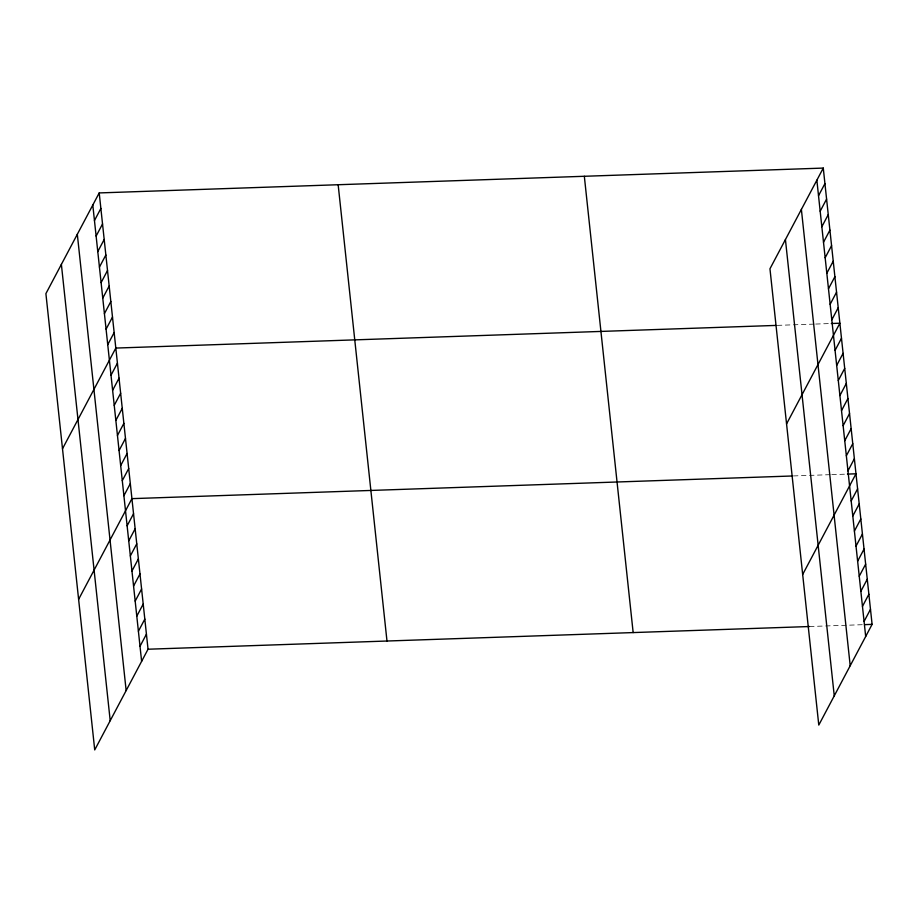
<?xml version="1.0" encoding="UTF-8"?>
<svg xmlns="http://www.w3.org/2000/svg" width="918" height="918" viewBox="0 0 918 918"><rect width="100%" height="100%" fill="white"/><g stroke="black" fill="none" stroke-linecap="round" stroke-linejoin="round"><path stroke-width="0.69" stroke-dasharray="4.59 3.44" d="M777.294 325.362L814.277 324.1M815.7 324.054L831.341 323.515M793.404 475.937L830.388 474.675M831.811 474.629L847.452 474.09M809.515 626.524L863.563 624.665"/><path stroke-width="1.38" d="M99.213 192.929L45.9 293.634L94.726 749.914L148.039 649.221L99.213 192.929L823.274 168.086L872.1 624.366L818.787 725.071L769.961 268.779L823.274 168.086M94.462 220.561L100.877 208.443M96.126 236.075L102.541 223.958M97.778 251.589L104.193 239.472M99.442 267.104L105.857 254.986M101.106 282.618L107.521 270.5M102.759 298.132L109.173 286.014M104.422 313.646L110.837 301.529M106.086 329.16L112.501 317.043M107.739 344.675L114.153 332.557M62.504 448.764L115.817 348.071L775.871 325.42M111.009 375.244L117.424 363.126M112.627 390.299L119.042 378.182M114.234 405.354L120.648 393.248M115.852 420.421L122.266 408.303M117.458 435.476L123.873 423.359M119.076 450.531L125.491 438.414M120.683 465.587L127.097 453.469M122.289 480.642L128.704 468.536M123.907 495.709L130.322 483.591M78.615 599.339L131.928 498.646L791.982 475.994M127.132 525.819L133.546 513.701M128.738 540.874L135.153 528.757M130.345 555.929L136.759 543.823M131.963 570.996L138.377 558.878M133.569 586.051L139.984 573.934M135.187 601.106L141.602 588.989M136.793 616.162L143.208 604.044M138.411 631.217L144.826 619.111M140.018 646.283L146.432 634.166M818.523 195.706L824.938 183.6M820.176 211.22L826.59 199.114M821.84 226.735L828.254 214.617M823.503 242.249L829.918 230.131M825.156 257.763L831.57 245.645M826.82 273.277L833.234 261.16M828.484 288.791L834.898 276.674M830.136 304.306L836.55 292.188M831.8 319.82L838.214 307.702M786.554 423.921L839.878 323.216L831.341 323.515M835.07 350.389L841.485 338.272M836.677 365.456L843.091 353.338M838.295 380.511L844.709 368.393M839.901 395.566L846.316 383.449M841.519 410.621L847.934 398.504M843.126 425.677L849.54 413.57M844.744 440.743L851.158 428.626M846.35 455.798L852.765 443.681M847.957 470.854L854.371 458.736M802.665 574.496L855.989 473.791L847.452 474.09M851.181 500.964L857.596 488.858M852.799 516.031L859.214 503.913M854.406 531.086L860.82 518.968M856.012 546.141L862.427 534.024M857.63 561.196L864.045 549.079M859.237 576.252L865.651 564.145M860.855 591.318L867.269 579.201M862.461 606.373L868.876 594.256M864.079 621.429L870.494 609.311M148.039 649.221L809.515 626.524M864.985 624.619L872.1 624.366M816.859 180.192L865.685 636.484M801.38 209.43L850.206 665.722M785.429 239.552L834.255 695.833M584.33 176.279L633.156 632.571M338.157 184.736L386.983 641.016M92.798 205.047L141.624 661.339M77.319 234.285L126.156 690.565M61.38 264.395L110.206 720.687"/></g></svg>
